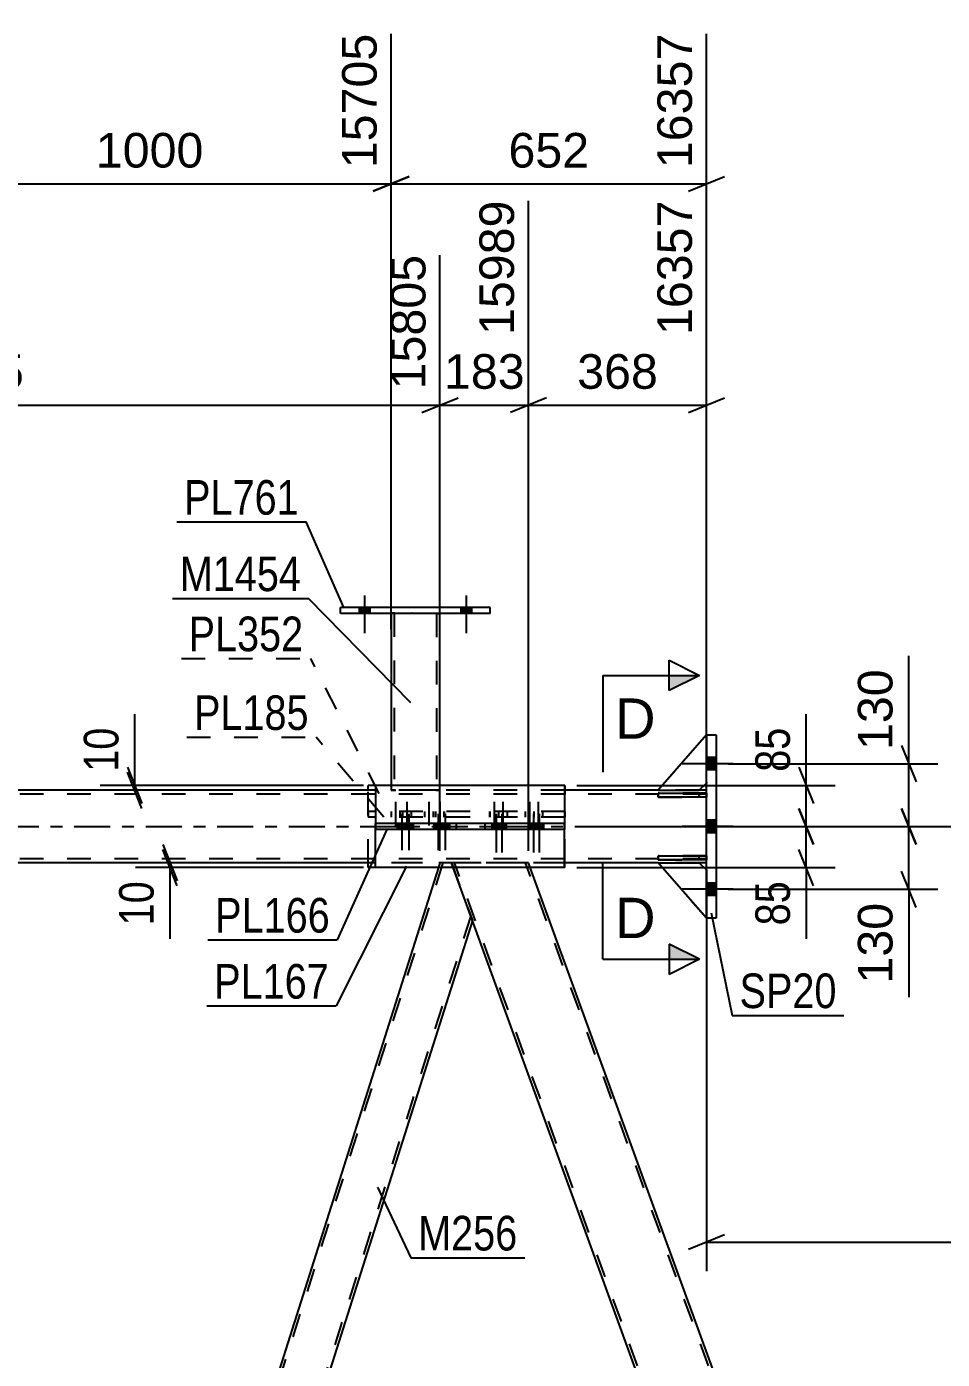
# Model space of a CAD drawing. Header units: millimetres. Extents: x -73 to 768, y -405 to 189.
# Drawn here: x 594.3 to 670.1, y -44.1 to 66.2 of the extents above; entities that cross this region are included whole.
import ezdxf

# ---------------------------------------------------------------- set-up
doc = ezdxf.new("R2010")
doc.units = ezdxf.units.MM
doc.linetypes.add('DXK_LINE_DOT2', pattern=[3.9198, 1.9599, -1.9599])
doc.linetypes.add('DXK_LINE_DOT3', pattern=[5.9187, 2.979, -0.9799, 0.9799, -0.9799])
doc.styles.add('Arial', font='ARIAL.TTF', dxfattribs={"height": 0.2})
doc.styles.add('Arial Narrow', font='ARIALN.TTF', dxfattribs={"height": 0.2})

# ---------------------------------------------------------------- blocks, each defined once
blk = doc.blocks.new('Bolt-122572935-4451 - 3735')
at = {"linetype": 'Continuous'}
for points in [[(621.81, 17.64), (622.69, 17.64), (622.69, 18.12), (621.81, 18.12)], [(630.21, 17.64), (631.09, 17.64), (631.09, 18.12), (630.21, 18.12)]]:
    blk.add_hatch(color=1, dxfattribs=at).paths.add_polyline_path(points)
at = {"color": 1, "linetype": 'Continuous'}
for p, q in [((622.25, 19.12), (622.25, 16)), ((630.65, 19.12), (630.65, 16)), ((621.81, 18.12), (621.81, 17.64)), ((622.69, 18.12), (622.69, 17.64)), ((630.21, 18.12), (630.21, 17.64)), ((631.09, 18.12), (631.09, 17.64))]:
    blk.add_line(p, q, dxfattribs=at)
blk = doc.blocks.new('Bolt-122572935-4201 - 3735')
at = {"linetype": 'Continuous'}
for points in [[(651.35, 4.68), (651.35, 5.72), (650.55, 5.72), (650.55, 4.68)], [(651.35, 4.68), (651.35, 5.72), (650.55, 5.72), (650.55, 4.68)], [(651.35, 4.68), (651.35, 5.72), (650.55, 5.72), (650.55, 4.68)], [(651.35, -0.52), (651.35, 0.52), (650.55, 0.52), (650.55, -0.52)], [(651.35, -0.52), (651.35, 0.52), (650.55, 0.52), (650.55, -0.52)], [(651.35, -5.72), (651.35, -4.68), (650.55, -4.68), (650.55, -5.72)], [(651.35, -5.72), (651.35, -4.68), (650.55, -4.68), (650.55, -5.72)], [(651.35, -5.72), (651.35, -4.68), (650.55, -4.68), (650.55, -5.72)]]:
    blk.add_hatch(color=1, dxfattribs=at).paths.add_polyline_path(points)
at = {"color": 1, "linetype": 'Continuous'}
for p, q in [((651.35, 5.72), (650.55, 5.72)), ((651.35, 5.72), (650.55, 5.72)), ((651.35, 5.72), (650.55, 5.72)), ((652.75, 5.2), (648.55, 5.2)), ((652.75, 5.2), (648.55, 5.2)), ((652.75, 5.2), (648.55, 5.2)), ((651.35, 4.68), (650.55, 4.68)), ((651.35, 4.68), (650.55, 4.68)), ((651.35, 4.68), (650.55, 4.68)), ((652.75, 0), (648.55, 0)), ((652.75, 0), (648.55, 0)), ((651.35, 0.52), (650.55, 0.52)), ((651.35, 0.52), (650.55, 0.52)), ((651.35, -0.52), (650.55, -0.52)), ((651.35, -0.52), (650.55, -0.52)), ((652.75, -5.2), (648.55, -5.2)), ((652.75, -5.2), (648.55, -5.2)), ((652.75, -5.2), (648.55, -5.2)), ((651.35, -4.68), (650.55, -4.68)), ((651.35, -4.68), (650.55, -4.68)), ((651.35, -4.68), (650.55, -4.68)), ((651.35, -5.72), (650.55, -5.72)), ((651.35, -5.72), (650.55, -5.72)), ((651.35, -5.72), (650.55, -5.72))]:
    blk.add_line(p, q, dxfattribs=at)
blk = doc.blocks.new('Part-122572935-3913 - 3735')
at = {"color": 2, "linetype": 'Continuous'}
for p, q in [((623.15, -0.24), (623.15, 0.24)), ((638.81, 0.24), (623.15, 0.24)), ((629.87, -0.24), (629.87, 0.24)), ((632.24, -0.24), (632.24, 0.24)), ((638.81, -0.24), (638.81, 0.24)), ((638.81, -0.24), (623.15, -0.24))]:
    blk.add_line(p, q, dxfattribs=at)
blk = doc.blocks.new('Part-122572935-4233 - 3735')
at = {"color": 2, "linetype": 'Continuous'}
for p, q in [((623.15, 3.4), (623.15, 0.24)), ((638.81, 3.4), (623.15, 3.4)), ((638.81, 3.4), (638.81, 0.24)), ((623.15, -3.4), (623.15, -0.24)), ((638.81, -3.4), (638.81, -0.24)), ((638.81, -3.4), (623.15, -3.4))]:
    blk.add_line(p, q, dxfattribs=at)
at = {"color": 7, "linetype": 'DXK_LINE_DOT2'}
for p, q in [((623.15, 0.24), (623.15, -0.24)), ((638.81, 0.24), (638.81, -0.24))]:
    blk.add_line(p, q, dxfattribs=at)
blk = doc.blocks.new('Bolt-122572935-4292 - 3735')
at = {"color": 1, "linetype": 'DXK_LINE_DOT2'}
for p, q in [((624.45, 1.24), (624.45, 0.76)), ((624.81, 2.04), (624.81, -0.96)), ((625.17, 1.24), (625.17, 0.76)), ((625.38, 1.24), (625.38, 0.76)), ((625.74, 2.04), (625.74, -0.96)), ((626.1, 1.24), (626.1, 0.76)), ((627.2, 1.24), (627.2, 0.76)), ((627.56, 2.04), (627.56, -0.96)), ((627.92, 1.24), (627.92, 0.76)), ((628.12, 1.24), (628.12, 0.76)), ((628.48, 2.04), (628.48, -0.96)), ((628.84, 1.24), (628.84, 0.76))]:
    blk.add_line(p, q, dxfattribs=at)
blk = doc.blocks.new('Part-122572935-4009 - 3735')
at = {"color": 2, "linetype": 'Continuous'}
for p, q in [((646.55, 2.76), (650.55, 2.76)), ((646.55, 2.44), (646.55, 2.76)), ((650.55, 2.44), (646.55, 2.44)), ((650.55, 2.76), (650.55, 2.44))]:
    blk.add_line(p, q, dxfattribs=at)
at = {"color": 7, "linetype": 'DXK_LINE_DOT2'}
blk.add_line((649.95, 2.44), (649.95, 2.76), dxfattribs=at)
blk = doc.blocks.new('Part-122572935-4010 - 3735')
at = {"color": 2, "linetype": 'Continuous'}
for p, q in [((646.55, -2.44), (650.55, -2.44)), ((646.55, -2.76), (646.55, -2.44)), ((650.55, -2.76), (646.55, -2.76)), ((650.55, -2.44), (650.55, -2.76))]:
    blk.add_line(p, q, dxfattribs=at)
at = {"color": 7, "linetype": 'DXK_LINE_DOT2'}
blk.add_line((649.95, -2.76), (649.95, -2.44), dxfattribs=at)
blk = doc.blocks.new('Part-122572935-4011 - 3735')
at = {"color": 7, "linetype": 'DXK_LINE_DOT2'}
for p, q in [((650.55, 2.76), (646.55, 2.76)), ((646.55, 2.76), (646.55, 2.44)), ((646.55, 2.44), (650.55, 2.44)), ((649.95, 2.76), (649.95, 2.44)), ((650.55, 2.44), (650.55, 2.76))]:
    blk.add_line(p, q, dxfattribs=at)
blk = doc.blocks.new('Part-122572935-4012 - 3735')
at = {"color": 7, "linetype": 'DXK_LINE_DOT2'}
for p, q in [((650.55, -2.44), (646.55, -2.44)), ((646.55, -2.44), (646.55, -2.76)), ((646.55, -2.76), (650.55, -2.76)), ((649.95, -2.76), (649.95, -2.44)), ((650.55, -2.76), (650.55, -2.44))]:
    blk.add_line(p, q, dxfattribs=at)
blk = doc.blocks.new('Part-122572935-4013 - 3735')
at = {"color": 2, "linetype": 'Continuous'}
for p, q in [((650.55, 7.6), (646.55, 3)), ((649.95, 3), (650.55, 3.6)), ((646.55, 3), (649.95, 3))]:
    blk.add_line(p, q, dxfattribs=at)
at = {"color": 7, "linetype": 'DXK_LINE_DOT2'}
blk.add_line((650.55, 7.6), (650.55, 3.6), dxfattribs=at)
blk = doc.blocks.new('Part-122572935-4014 - 3735')
at = {"color": 7, "linetype": 'DXK_LINE_DOT2'}
for p, q in [((650.55, 7.6), (646.55, 3)), ((650.55, 3.6), (650.55, 7.6)), ((649.95, 3), (650.55, 3.6)), ((646.55, 3), (649.95, 3))]:
    blk.add_line(p, q, dxfattribs=at)
blk = doc.blocks.new('Part-122572935-4357 - 3735')
at = {"color": 7, "linetype": 'DXK_LINE_DOT2'}
for p, q in [((635.82, -3), (629.44, -3)), ((629.58, -3.4), (629.44, -3)), ((673, -122), (629.69, -3)), ((678.88, -122), (635.57, -3)), ((635.97, -3.4), (635.82, -3))]:
    blk.add_line(p, q, dxfattribs=at)
at = {"color": 2, "linetype": 'Continuous'}
for p, q in [((672.6, -121.6), (629.58, -3.4)), ((678.99, -121.6), (635.97, -3.4))]:
    blk.add_line(p, q, dxfattribs=at)
blk = doc.blocks.new('Part-122572935-4037 - 3735')
at = {"color": 2, "linetype": 'Continuous'}
for p, q in [((646.55, -3), (649.95, -3)), ((650.55, -7.6), (646.55, -3)), ((649.95, -3), (650.55, -3.6))]:
    blk.add_line(p, q, dxfattribs=at)
at = {"color": 7, "linetype": 'DXK_LINE_DOT2'}
blk.add_line((650.55, -7.6), (650.55, -3.6), dxfattribs=at)
blk = doc.blocks.new('Part-122572935-4038 - 3735')
at = {"color": 7, "linetype": 'DXK_LINE_DOT2'}
for p, q in [((646.55, -3), (649.95, -3)), ((650.55, -7.6), (646.55, -3)), ((649.95, -3), (650.55, -3.6)), ((650.55, -3.6), (650.55, -7.6))]:
    blk.add_line(p, q, dxfattribs=at)
blk = doc.blocks.new('Bolt-122572935-4181 - 3735')
at = {"linetype": 'Continuous'}
for points in [[(633.51, 0.24), (632.79, 0.24), (632.79, -0.24), (633.51, -0.24)], [(633.97, 0.24), (633.25, 0.24), (633.25, -0.24), (633.97, -0.24)], [(636.6, 0.24), (635.88, 0.24), (635.88, -0.24), (636.6, -0.24)], [(637.07, 0.24), (636.35, 0.24), (636.35, -0.24), (637.07, -0.24)]]:
    blk.add_hatch(color=1, dxfattribs=at).paths.add_polyline_path(points)
at = {"color": 1, "linetype": 'Continuous'}
for p, q in [((632.79, 0.24), (632.79, -0.24)), ((633.15, 1.04), (633.15, -2.16)), ((633.25, 0.24), (633.25, -0.24)), ((633.51, 0.24), (633.51, -0.24)), ((633.61, 1.04), (633.61, -2.16)), ((633.97, 0.24), (633.97, -0.24)), ((635.88, 0.24), (635.88, -0.24)), ((636.24, 1.04), (636.24, -2.16)), ((636.35, 0.24), (636.35, -0.24)), ((636.6, 0.24), (636.6, -0.24)), ((636.71, 1.04), (636.71, -2.16)), ((637.07, 0.24), (637.07, -0.24))]:
    blk.add_line(p, q, dxfattribs=at)
blk = doc.blocks.new('Part-122572935-4435 - 3735')
at = {"color": 2, "linetype": 'Continuous'}
for p, q in [((620.25, 17.64), (620.25, 18.12)), ((632.65, 18.12), (620.25, 18.12)), ((632.65, 17.64), (632.65, 18.12)), ((632.65, 17.64), (620.25, 17.64))]:
    blk.add_line(p, q, dxfattribs=at)
blk = doc.blocks.new('Part-122572935-4457 - 3735')
at = {"color": 7, "linetype": 'DXK_LINE_DOT2'}
for p, q in [((638.84, 1.24), (622.55, 1.24)), ((622.55, 1.24), (622.55, 0.76)), ((628.81, 1.24), (628.81, 0.76)), ((632.63, 0.76), (632.63, 1.24)), ((638.84, 1.24), (638.84, 0.76)), ((638.84, 0.76), (622.55, 0.76))]:
    blk.add_line(p, q, dxfattribs=at)
blk = doc.blocks.new('Bolt-122572935-4182 - 3735')
at = {"linetype": 'Continuous'}
for points in [[(625.68, 0.24), (624.96, 0.24), (624.96, -0.24), (625.68, -0.24)], [(626.28, 0.24), (625.56, 0.24), (625.56, -0.24), (626.28, -0.24)], [(628.69, 0.24), (627.97, 0.24), (627.97, -0.24), (628.69, -0.24)], [(629.29, 0.24), (628.57, 0.24), (628.57, -0.24), (629.29, -0.24)]]:
    blk.add_hatch(color=1, dxfattribs=at).paths.add_polyline_path(points)
at = {"color": 1, "linetype": 'Continuous'}
for p, q in [((624.96, 0.24), (624.96, -0.24)), ((625.32, 1.04), (625.32, -1.96)), ((625.56, 0.24), (625.56, -0.24)), ((625.68, 0.24), (625.68, -0.24)), ((625.92, 1.04), (625.92, -1.96)), ((626.28, 0.24), (626.28, -0.24)), ((627.97, 0.24), (627.97, -0.24)), ((628.33, 1.04), (628.33, -1.96)), ((628.57, 0.24), (628.57, -0.24)), ((628.69, 0.24), (628.69, -0.24)), ((628.93, 1.04), (628.93, -1.96)), ((629.29, 0.24), (629.29, -0.24))]:
    blk.add_line(p, q, dxfattribs=at)
blk = doc.blocks.new('Part-122572935-4217 - 3735')
at = {"color": 7, "linetype": 'DXK_LINE_DOT2'}
for p, q in [((650.55, 2.68), (12.26, 2.68)), ((638.81, 3), (623.15, 3)), ((649.95, 3), (646.55, 3)), ((650.55, -3), (650.55, 3)), ((650.55, -2.68), (12.26, -2.68)), ((649.95, -3), (27.67, -3)), ((638.81, -3), (623.15, -3)), ((649.95, -3), (646.55, -3))]:
    blk.add_line(p, q, dxfattribs=at)
at = {"color": 2, "linetype": 'Continuous'}
for p, q in [((623.15, 3), (554.33, 3)), ((646.55, 3), (638.81, 3)), ((650.55, 3), (649.95, 3)), ((623.15, -3), (554.33, -3)), ((646.55, -3), (638.81, -3)), ((650.55, -3), (649.95, -3))]:
    blk.add_line(p, q, dxfattribs=at)
at = {"color": 7, "linetype": 'DXK_LINE_DOT3'}
blk.add_line((12.26, 0), (660.55, 0), dxfattribs=at)
blk = doc.blocks.new('Part-122572935-4372 - 3735')
at = {"color": 2, "linetype": 'Continuous'}
for p, q in [((650.55, -7.6), (650.55, 7.6)), ((650.55, 7.6), (651.35, 7.6)), ((651.35, 7.6), (651.35, -7.6)), ((651.35, -7.6), (650.55, -7.6))]:
    blk.add_line(p, q, dxfattribs=at)
blk = doc.blocks.new('Part-122572935-4248 - 3735')
at = {"color": 7, "linetype": 'DXK_LINE_DOT2'}
for p, q in [((628.74, -3), (592.4, -117.6)), ((628.49, -3), (628.36, -3.4)), ((629.44, -3), (628.49, -3)), ((629.44, -3), (631.17, -7.77)), ((631.04, -7.4), (594.7, -122))]:
    blk.add_line(p, q, dxfattribs=at)
at = {"color": 2, "linetype": 'Continuous'}
for p, q in [((628.36, -3.4), (592.26, -117.23)), ((631.17, -7.77), (595.08, -121.6))]:
    blk.add_line(p, q, dxfattribs=at)
blk = doc.blocks.new('Bolt-122572935-4291 - 3735')
at = {"linetype": 'Continuous'}
for points in [[(621.81, 17.64), (622.69, 17.64), (622.69, 18.12), (621.81, 18.12)], [(630.21, 17.64), (631.09, 17.64), (631.09, 18.12), (630.21, 18.12)]]:
    blk.add_hatch(color=1, dxfattribs=at).paths.add_polyline_path(points)
at = {"color": 1, "linetype": 'Continuous'}
for p, q in [((622.25, 19.12), (622.25, 16)), ((630.65, 19.12), (630.65, 16)), ((621.81, 18.12), (621.81, 17.64)), ((622.69, 18.12), (622.69, 17.64)), ((630.21, 18.12), (630.21, 17.64)), ((631.09, 18.12), (631.09, 17.64))]:
    blk.add_line(p, q, dxfattribs=at)
blk = doc.blocks.new('Part-122572935-4440 - 3735')
at = {"color": 7, "linetype": 'DXK_LINE_DOT2'}
for p, q in [((624.45, 17.65), (624.45, 17.65)), ((624.45, 17.65), (624.45, 17.64)), ((624.45, 17.64), (624.45, 17.65)), ((624.49, 17.65), (624.45, 17.65)), ((624.45, 17.65), (624.49, 17.65)), ((624.59, 17.65), (624.49, 17.65)), ((624.49, 17.65), (624.59, 17.65)), ((624.75, 17.65), (624.59, 17.65)), ((624.59, 17.65), (624.75, 17.65)), ((624.69, 17.65), (624.69, 17.65)), ((624.69, 17.65), (624.69, 3)), ((624.71, 17.65), (624.69, 17.65)), ((624.69, 17.65), (624.71, 17.65)), ((624.76, 17.65), (624.71, 17.65)), ((624.71, 17.65), (624.76, 17.65)), ((628.16, 17.64), (624.75, 17.65)), ((628.16, 17.64), (624.75, 17.65)), ((628.06, 17.64), (624.76, 17.65)), ((624.76, 17.65), (624.84, 17.65)), ((628.14, 17.64), (624.84, 17.65)), ((628.14, 17.64), (628.06, 17.64)), ((628.19, 17.64), (628.14, 17.64)), ((628.14, 17.64), (628.19, 17.64)), ((628.16, 17.64), (628.31, 17.64)), ((628.31, 17.64), (628.16, 17.64)), ((628.21, 17.64), (628.19, 17.64)), ((628.19, 17.64), (628.21, 17.64)), ((628.21, 17.64), (628.21, 17.64)), ((628.21, 17.64), (628.21, 3)), ((628.31, 17.64), (628.42, 17.64)), ((628.42, 17.64), (628.31, 17.64)), ((628.42, 17.64), (628.45, 17.64)), ((628.45, 17.64), (628.42, 17.64)), ((628.45, 17.64), (628.45, 17.64)), ((628.45, 17.64), (628.45, 17.64)), ((628.45, 17.64), (628.45, 17.64)), ((624.45, 3.4), (624.45, 3)), ((628.45, 3.4), (628.45, 3)), ((624.48, 3), (624.45, 3)), ((624.45, 3), (624.48, 3)), ((624.59, 3), (624.48, 3)), ((624.48, 3), (624.59, 3)), ((624.74, 3), (624.59, 3)), ((624.59, 3), (624.74, 3)), ((624.71, 3), (624.69, 3)), ((624.69, 3), (624.71, 3)), ((624.76, 3), (624.71, 3)), ((624.71, 3), (624.76, 3)), ((628.15, 3), (624.74, 3)), ((628.15, 3), (624.74, 3)), ((628.06, 3), (624.76, 3)), ((624.76, 3), (624.84, 3)), ((628.14, 3), (624.84, 3)), ((628.14, 3), (628.06, 3)), ((628.19, 3), (628.14, 3)), ((628.14, 3), (628.19, 3)), ((628.15, 3), (628.31, 3)), ((628.31, 3), (628.15, 3)), ((628.21, 3), (628.19, 3)), ((628.19, 3), (628.21, 3)), ((628.31, 3), (628.41, 3)), ((628.41, 3), (628.31, 3)), ((628.41, 3), (628.45, 3)), ((628.45, 3), (628.41, 3))]:
    blk.add_line(p, q, dxfattribs=at)
at = {"color": 2, "linetype": 'Continuous'}
for p, q in [((624.45, 17.64), (624.45, 3.4)), ((628.45, 17.64), (628.45, 3.4))]:
    blk.add_line(p, q, dxfattribs=at)
blk = doc.blocks.new('Part-122572935-4462 - 3735')
at = {"color": 2, "linetype": 'Continuous'}
for p, q in [((622.55, 3), (622.55, 3.4)), ((623.15, 3.4), (622.55, 3.4)), ((638.81, 3.4), (638.84, 3.4)), ((638.84, 3.4), (638.84, 3)), ((622.55, -3.4), (622.55, -3)), ((638.84, -3.4), (638.84, -3)), ((628.36, -3.4), (622.55, -3.4)), ((638.84, -3.4), (635.97, -3.4))]:
    blk.add_line(p, q, dxfattribs=at)
at = {"color": 7, "linetype": 'DXK_LINE_DOT2'}
for p, q in [((638.84, 3.4), (623.15, 3.4)), ((622.55, -3), (622.55, 3)), ((638.84, 3), (638.84, 2.66)), ((638.84, 2.66), (638.84, 2.68)), ((638.84, -3), (638.84, 2.66)), ((635.97, -3.4), (628.36, -3.4))]:
    blk.add_line(p, q, dxfattribs=at)
blk = doc.blocks.new('Bolt-122572935-4463 - 3735')
at = {"color": 1, "linetype": 'DXK_LINE_DOT2'}
for p, q in [((632.61, 1.24), (632.61, 0.76)), ((632.97, 2.04), (632.97, -0.96)), ((633.33, 1.24), (633.33, 0.76)), ((633.34, 1.24), (633.34, 0.76)), ((633.7, 2.04), (633.7, -0.96)), ((634.06, 1.24), (634.06, 0.76)), ((635.53, 1.24), (635.53, 0.76)), ((635.89, 2.04), (635.89, -0.96)), ((636.25, 1.24), (636.25, 0.76)), ((636.27, 1.24), (636.27, 0.76)), ((636.63, 2.04), (636.63, -0.96)), ((636.99, 1.24), (636.99, 0.76))]:
    blk.add_line(p, q, dxfattribs=at)
blk = doc.blocks.new('StraightDimension-122572935-20651 - 3735')
at = {"color": 7, "linetype": 'Continuous'}
for p, q in [((658.81, 3.4), (658.81, 9.31)), ((658.81, 3.4), (658.81, 9.31)), ((658.21, 4.9), (659.41, 1.9)), ((639.81, 3.4), (661.21, 3.4)), ((658.81, 0), (658.81, 3.4)), ((659.41, -1.5), (658.21, 1.5)), ((639.81, 0), (661.21, 0))]:
    blk.add_line(p, q, dxfattribs=at)
at = {"color": 0}
blk.add_wipeout([(658.06, 8.78), (653.86, 8.78), (653.86, 3.93), (658.06, 3.93)], dxfattribs=at)
at = {"color": 3, "style": 'Arial Narrow'}
blk.add_text('85', height=2.863, rotation=90.0002, dxfattribs=at).set_placement((657.46, 4.53))
blk = doc.blocks.new('StraightDimension-122572935-5617 - 3735')
at = {"color": 7, "linetype": 'Continuous'}
for p, q in [((635.82, -2), (635.82, 51.79)), ((628.49, -2), (628.49, 47.29)), ((626.99, 34.28), (629.99, 35.48)), ((637.32, 35.48), (634.32, 34.28)), ((628.49, 34.88), (635.82, 34.88))]:
    blk.add_line(p, q, dxfattribs=at)
at = {"color": 0}
blk.add_wipeout([(636.09, 35.63), (636.09, 39.83), (628.22, 39.83), (628.22, 35.63)], dxfattribs=at)
at = {"color": 3, "style": 'Arial'}
blk.add_text('183', height=2.865, dxfattribs=at).set_placement((628.82, 36.23))
at = {"color": 0, "linetype": 'Continuous'}
blk.add_wipeout([(635.22, 52.39), (631.02, 52.39), (631.02, 40.08), (635.22, 40.08)], dxfattribs=at)
at = {"color": 3, "linetype": 'Continuous', "style": 'Arial'}
blk.add_text('15989', height=2.865, rotation=90.0002, dxfattribs=at).set_placement((634.62, 40.68))
blk = doc.blocks.new('StraightDimension-122572935-4988 - 3735')
at = {"color": 7, "linetype": 'Continuous'}
blk.add_line((652.35, 0), (722.51, 0), dxfattribs=at)
blk = doc.blocks.new('StraightDimension-122572935-10960 - 3735')
at = {"color": 7, "linetype": 'Continuous'}
for p, q in [((624.45, 16.33), (624.45, 65.6)), ((650.55, 4), (650.55, 65.6)), ((625.95, 53.79), (622.95, 52.59)), ((624.45, 53.19), (650.55, 53.19)), ((649.05, 52.59), (652.05, 53.79))]:
    blk.add_line(p, q, dxfattribs=at)
at = {"color": 0}
blk.add_wipeout([(641.43, 53.94), (641.43, 58.14), (633.56, 58.14), (633.56, 53.94)], dxfattribs=at)
at = {"color": 3, "style": 'Arial'}
blk.add_text('652', height=2.865, dxfattribs=at).set_placement((634.16, 54.54))
at = {"color": 0, "linetype": 'Continuous'}
blk.add_wipeout([(649.95, 66.2), (645.75, 66.2), (645.75, 53.89), (649.95, 53.89)], dxfattribs=at)
at = {"color": 3, "linetype": 'Continuous', "style": 'Arial'}
blk.add_text('16357', height=2.865, rotation=90.0002, dxfattribs=at).set_placement((649.35, 54.49))
blk = doc.blocks.new('StraightDimension-122572935-5732 - 3735')
at = {"color": 7, "linetype": 'Continuous'}
for p, q in [((650.55, -4), (650.55, -36.81)), ((652.05, -33.81), (649.05, -35.01)), ((650.55, -34.41), (704.4, -34.41))]:
    blk.add_line(p, q, dxfattribs=at)
blk = doc.blocks.new('StraightDimension-122572935-5350 - 3735')
at = {"color": 7, "linetype": 'Continuous'}
for p, q in [((550.69, -2), (550.69, 51.79)), ((628.49, -2), (628.49, 47.29)), ((552.19, 35.48), (549.19, 34.28)), ((626.99, 34.28), (629.99, 35.48)), ((550.69, 34.88), (628.49, 34.88))]:
    blk.add_line(p, q, dxfattribs=at)
at = {"color": 0}
blk.add_wipeout([(594.63, 35.63), (594.63, 39.83), (584.54, 39.83), (584.54, 35.63)], dxfattribs=at)
at = {"color": 3, "style": 'Arial'}
blk.add_text('1945', height=2.865, dxfattribs=at).set_placement((585.14, 36.23))
at = {"color": 0, "linetype": 'Continuous'}
blk.add_wipeout([(627.89, 47.89), (623.69, 47.89), (623.69, 35.58), (627.89, 35.58)], dxfattribs=at)
at = {"color": 3, "linetype": 'Continuous', "style": 'Arial'}
blk.add_text('15805', height=2.865, rotation=90.0002, dxfattribs=at).set_placement((627.29, 36.18))
blk = doc.blocks.new('StraightDimension-122572935-20652 - 3735')
at = {"color": 7, "linetype": 'Continuous'}
for p, q in [((658.21, 1.5), (659.41, -1.5)), ((639.81, 0), (661.21, 0)), ((658.81, -3.4), (658.81, 0)), ((659.41, -4.9), (658.21, -1.9)), ((639.81, -3.4), (661.21, -3.4)), ((658.81, -3.4), (658.81, -9.31)), ((658.81, -3.4), (658.81, -9.31))]:
    blk.add_line(p, q, dxfattribs=at)
at = {"color": 0}
blk.add_wipeout([(658.06, -3.92), (653.86, -3.92), (653.86, -8.78), (658.06, -8.78)], dxfattribs=at)
at = {"color": 3, "style": 'Arial Narrow'}
blk.add_text('85', height=2.863, rotation=90.0002, dxfattribs=at).set_placement((657.46, -8.18))
blk = doc.blocks.new('StraightDimension-122572935-5605 - 3735')
at = {"color": 7, "linetype": 'Continuous'}
for p, q in [((635.82, -2), (635.82, 51.79)), ((650.55, 4), (650.55, 51.79)), ((637.32, 35.48), (634.32, 34.28)), ((649.05, 34.28), (652.05, 35.48)), ((635.82, 34.88), (650.55, 34.88))]:
    blk.add_line(p, q, dxfattribs=at)
at = {"color": 0}
blk.add_wipeout([(647.12, 35.63), (647.12, 39.83), (639.25, 39.83), (639.25, 35.63)], dxfattribs=at)
at = {"color": 3, "style": 'Arial'}
blk.add_text('368', height=2.865, dxfattribs=at).set_placement((639.85, 36.23))
at = {"color": 0, "linetype": 'Continuous'}
blk.add_wipeout([(649.95, 52.39), (645.75, 52.39), (645.75, 40.08), (649.95, 40.08)], dxfattribs=at)
at = {"color": 3, "linetype": 'Continuous', "style": 'Arial'}
blk.add_text('16357', height=2.865, rotation=90.0002, dxfattribs=at).set_placement((649.35, 40.68))
blk = doc.blocks.new('StraightDimension-122572935-5676 - 3735')
at = {"color": 7, "linetype": 'Continuous'}
for p, q in [((666.7, 1.5), (667.9, -1.5)), ((652.35, 0), (669.7, 0)), ((667.3, -5.2), (667.3, 0)), ((667.9, -6.7), (666.7, -3.7)), ((652.35, -5.2), (669.7, -5.2)), ((667.3, -5.2), (667.3, -14.12)), ((667.3, -5.2), (667.3, -14.12))]:
    blk.add_line(p, q, dxfattribs=at)
at = {"color": 0}
blk.add_wipeout([(666.55, -5.73), (662.35, -5.73), (662.35, -13.6), (666.55, -13.6)], dxfattribs=at)
at = {"color": 3, "style": 'Arial'}
blk.add_text('130', height=2.865, rotation=90.0002, dxfattribs=at).set_placement((665.95, -13))
blk = doc.blocks.new('StraightDimension-122572935-5684 - 3735')
at = {"color": 7, "linetype": 'Continuous'}
for p, q in [((667.3, 5.2), (667.3, 14.12)), ((667.3, 5.2), (667.3, 14.12)), ((666.7, 6.7), (667.9, 3.7)), ((652.35, 5.2), (669.7, 5.2)), ((667.3, 0), (667.3, 5.2)), ((667.9, -1.5), (666.7, 1.5)), ((652.35, 0), (669.7, 0))]:
    blk.add_line(p, q, dxfattribs=at)
at = {"color": 0}
blk.add_wipeout([(666.55, 13.6), (662.35, 13.6), (662.35, 5.72), (666.55, 5.72)], dxfattribs=at)
at = {"color": 3, "style": 'Arial'}
blk.add_text('130', height=2.865, rotation=90.0002, dxfattribs=at).set_placement((665.95, 6.33))
blk = doc.blocks.new('StraightDimension-122572935-10961 - 3735')
at = {"color": 7, "linetype": 'Continuous'}
for p, q in [((584.45, 16.33), (584.45, 65.6)), ((624.45, 16.33), (624.45, 65.6)), ((585.95, 53.79), (582.95, 52.59)), ((584.45, 53.19), (624.45, 53.19)), ((622.95, 52.59), (625.95, 53.79))]:
    blk.add_line(p, q, dxfattribs=at)
at = {"color": 0}
blk.add_wipeout([(609.5, 53.94), (609.5, 58.14), (599.4, 58.14), (599.4, 53.94)], dxfattribs=at)
at = {"color": 3, "style": 'Arial'}
blk.add_text('1000', height=2.865, dxfattribs=at).set_placement((600, 54.54))
at = {"color": 0, "linetype": 'Continuous'}
blk.add_wipeout([(623.85, 66.2), (619.65, 66.2), (619.65, 53.89), (623.85, 53.89)], dxfattribs=at)
at = {"color": 3, "linetype": 'Continuous', "style": 'Arial'}
blk.add_text('15705', height=2.865, rotation=90.0002, dxfattribs=at).set_placement((623.25, 54.49))
blk = doc.blocks.new('StraightDimension-122572935-20569 - 3735')
at = {"color": 7, "linetype": 'Continuous'}
for p, q in [((605.54, -1.5), (606.74, -4.5)), ((606.74, -4.9), (605.54, -1.9)), ((622.15, -3), (603.29, -3)), ((606.14, -3.4), (606.14, -3)), ((622.15, -3.4), (603.29, -3.4)), ((606.14, -3.4), (606.14, -9.31)), ((606.14, -3.4), (606.14, -9.31))]:
    blk.add_line(p, q, dxfattribs=at)
at = {"color": 0}
blk.add_wipeout([(605.39, -3.92), (601.19, -3.92), (601.19, -8.78), (605.39, -8.78)], dxfattribs=at)
at = {"color": 3, "style": 'Arial Narrow'}
blk.add_text('10', height=2.863, rotation=90.0002, dxfattribs=at).set_placement((604.79, -8.18))
blk = doc.blocks.new('StraightDimension-122572935-20586 - 3735')
at = {"color": 7, "linetype": 'Continuous'}
for p, q in [((603.22, 3.4), (603.22, 9.31)), ((603.22, 3.4), (603.22, 9.31)), ((602.62, 4.9), (603.82, 1.9)), ((603.82, 1.5), (602.62, 4.5)), ((622.15, 3.4), (600.37, 3.4)), ((603.22, 3), (603.22, 3.4)), ((622.15, 3), (600.37, 3))]:
    blk.add_line(p, q, dxfattribs=at)
at = {"color": 0}
blk.add_wipeout([(602.47, 8.78), (598.27, 8.78), (598.27, 3.93), (602.47, 3.93)], dxfattribs=at)
at = {"color": 3, "style": 'Arial Narrow'}
blk.add_text('10', height=2.863, rotation=90.0002, dxfattribs=at).set_placement((601.87, 4.53))
blk = doc.blocks.new('Mark-122572935-3909 - 3735')
at = {"color": 30, "linetype": 'Continuous'}
for p in [(624.08, -0.24), (609.28, -9.38)]:
    blk.add_line(p, (619.98, -9.38), dxfattribs=at)
at = {"color": 0}
blk.add_wipeout([(619.38, -8.78), (619.38, -5.78), (609.88, -5.78), (609.88, -8.78)], dxfattribs=at)
blk.add_wipeout([(619.38, -8.78), (619.38, -5.78), (609.88, -5.78), (609.88, -8.78)], dxfattribs=at)
at = {"color": 3, "style": 'Arial Narrow'}
blk.add_text('PL166', height=2.863, dxfattribs=at).set_placement((609.88, -8.78))
blk = doc.blocks.new('Mark-122572935-4436 - 3735')
at = {"color": 30, "linetype": 'Continuous'}
for p in [(606.35, 18.88), (626.07, 10.25)]:
    blk.add_line(p, (617.6, 18.88), dxfattribs=at)
at = {"color": 0}
blk.add_wipeout([(617, 19.48), (617, 22.48), (606.95, 22.48), (606.95, 19.48)], dxfattribs=at)
blk.add_wipeout([(617, 19.48), (617, 22.48), (606.95, 22.48), (606.95, 19.48)], dxfattribs=at)
at = {"color": 3, "style": 'Arial Narrow'}
blk.add_text('M1454', height=2.863, dxfattribs=at).set_placement((606.95, 19.48))
blk = doc.blocks.new('Mark-122572935-4229 - 3735')
at = {"color": 30, "linetype": 'Continuous'}
for p in [(625.73, -3.27), (609.2, -14.85)]:
    blk.add_line(p, (619.9, -14.85), dxfattribs=at)
at = {"color": 0}
blk.add_wipeout([(619.3, -14.25), (619.3, -11.25), (609.8, -11.25), (609.8, -14.25)], dxfattribs=at)
blk.add_wipeout([(619.3, -14.25), (619.3, -11.25), (609.8, -11.25), (609.8, -14.25)], dxfattribs=at)
at = {"color": 3, "style": 'Arial Narrow'}
blk.add_text('PL167', height=2.863, dxfattribs=at).set_placement((609.8, -14.25))
blk = doc.blocks.new('Mark-122572935-4244 - 3735')
at = {"color": 30, "linetype": 'Continuous'}
for p, q in [((623.32, -29.86), (626.08, -35.69)), ((626.08, -35.69), (635.51, -35.69))]:
    blk.add_line(p, q, dxfattribs=at)
at = {"color": 0}
blk.add_wipeout([(634.91, -35.09), (634.91, -32.09), (626.68, -32.09), (626.68, -35.09)], dxfattribs=at)
blk.add_wipeout([(634.91, -35.09), (634.91, -32.09), (626.68, -32.09), (626.68, -35.09)], dxfattribs=at)
at = {"color": 3, "style": 'Arial Narrow'}
blk.add_text('M256', height=2.863, dxfattribs=at).set_placement((626.68, -35.09))
blk = doc.blocks.new('Mark-122572935-4368 - 3735')
at = {"color": 30, "linetype": 'Continuous'}
for p, q in [((650.94, -7.15), (652.69, -15.63)), ((652.69, -15.63), (661.93, -15.63))]:
    blk.add_line(p, q, dxfattribs=at)
at = {"color": 0}
blk.add_wipeout([(661.33, -15.03), (661.33, -12.03), (653.29, -12.03), (653.29, -15.03)], dxfattribs=at)
blk.add_wipeout([(661.33, -15.03), (661.33, -12.03), (653.29, -12.03), (653.29, -15.03)], dxfattribs=at)
at = {"color": 3, "style": 'Arial Narrow'}
blk.add_text('SP20', height=2.863, dxfattribs=at).set_placement((653.29, -15.03))
blk = doc.blocks.new('Mark-122572935-4431 - 3735')
at = {"color": 30, "linetype": 'Continuous'}
for p in [(606.71, 25.21), (620.54, 18.12)]:
    blk.add_line(p, (617.41, 25.21), dxfattribs=at)
at = {"color": 0}
blk.add_wipeout([(616.81, 25.81), (616.81, 28.81), (607.31, 28.81), (607.31, 25.81)], dxfattribs=at)
blk.add_wipeout([(616.81, 25.81), (616.81, 28.81), (607.31, 28.81), (607.31, 25.81)], dxfattribs=at)
at = {"color": 3, "style": 'Arial Narrow'}
blk.add_text('PL761', height=2.863, dxfattribs=at).set_placement((607.31, 25.81))
blk = doc.blocks.new('Mark-122572935-4453 - 3735')
at = {"color": 30, "linetype": 'DXK_LINE_DOT2'}
for p in [(607.53, 7.39), (623.83, 0.76)]:
    blk.add_line(p, (618.23, 7.39), dxfattribs=at)
at = {"color": 0}
blk.add_wipeout([(617.63, 7.99), (617.63, 10.99), (608.13, 10.99), (608.13, 7.99)], dxfattribs=at)
blk.add_wipeout([(617.63, 7.99), (617.63, 10.99), (608.13, 10.99), (608.13, 7.99)], dxfattribs=at)
at = {"color": 3, "style": 'Arial Narrow'}
blk.add_text('PL185', height=2.863, dxfattribs=at).set_placement((608.13, 7.99))
blk = doc.blocks.new('Mark-122572935-4458 - 3735')
at = {"color": 30, "linetype": 'DXK_LINE_DOT2'}
for p in [(607.08, 13.91), (623.46, 2.73)]:
    blk.add_line(p, (617.79, 13.91), dxfattribs=at)
at = {"color": 0}
blk.add_wipeout([(617.19, 14.51), (617.19, 17.51), (607.68, 17.51), (607.68, 14.51)], dxfattribs=at)
blk.add_wipeout([(617.19, 14.51), (617.19, 17.51), (607.68, 17.51), (607.68, 14.51)], dxfattribs=at)
at = {"color": 3, "style": 'Arial Narrow'}
blk.add_text('PL352', height=2.863, dxfattribs=at).set_placement((607.68, 14.51))
blk = doc.blocks.new('SectionMark-122572935-5810 - 3735')
at = {"linetype": 'Continuous'}
for points in [[(647.47, 11.26), (647.47, 12.51), (649.97, 12.51)], [(647.47, -10.99), (647.47, -9.74), (649.97, -10.99)]]:
    blk.add_hatch(color=6, dxfattribs=at).paths.add_polyline_path(points)
at = {"color": 6, "linetype": 'Continuous'}
for p, q in [((647.47, 11.26), (647.47, 13.76)), ((647.47, 13.76), (649.97, 12.51)), ((641.97, 12.51), (641.97, 4.51)), ((641.97, 12.51), (649.97, 12.51)), ((649.97, 12.51), (647.47, 11.26)), ((641.97, -10.99), (641.97, -2.99)), ((649.97, -10.99), (647.47, -9.74)), ((647.47, -9.74), (647.47, -12.24)), ((641.97, -10.99), (649.97, -10.99)), ((649.97, -10.99), (647.47, -12.24))]:
    blk.add_line(p, q, dxfattribs=at)
at = {"color": 0, "linetype": 'Continuous'}
for points in [[(646.34, 7.26), (646.34, 10.76), (642.97, 10.76), (642.97, 7.26)], [(646.34, -9.24), (646.34, -5.74), (642.97, -5.74), (642.97, -9.24)]]:
    blk.add_wipeout(points, dxfattribs=at)
at = {"color": 3, "linetype": 'Continuous', "style": 'Arial'}
for p in [(642.97, 7.26), (642.97, -9.24)]:
    blk.add_text('D', height=3.34, dxfattribs=at).set_placement(p)

msp = doc.modelspace()

# ---------------------------------------------------------------- block references
for name in ['Bolt-122572935-4451 - 3735', 'Bolt-122572935-4291 - 3735', 'Part-122572935-4435 - 3735', 'Part-122572935-4440 - 3735', 'Part-122572935-4013 - 3735', 'Part-122572935-4014 - 3735', 'Part-122572935-4372 - 3735', 'Bolt-122572935-4201 - 3735', 'Part-122572935-4462 - 3735', 'Part-122572935-4233 - 3735', 'Part-122572935-4217 - 3735', 'Part-122572935-4009 - 3735', 'Part-122572935-4011 - 3735', 'Part-122572935-4457 - 3735', 'Bolt-122572935-4292 - 3735', 'Bolt-122572935-4463 - 3735', 'Part-122572935-3913 - 3735', 'Bolt-122572935-4182 - 3735', 'Bolt-122572935-4181 - 3735', 'Part-122572935-4248 - 3735', 'Part-122572935-4357 - 3735', 'Part-122572935-4010 - 3735', 'Part-122572935-4012 - 3735', 'Part-122572935-4037 - 3735', 'Part-122572935-4038 - 3735']:
    msp.add_blockref(name, (0, 0))

# ---------------------------------------------------------------- next in the draw order: block references
for name in ['StraightDimension-122572935-5617 - 3735', 'StraightDimension-122572935-20651 - 3735', 'Mark-122572935-4244 - 3735']:
    msp.add_blockref(name, (0, 0))

# ---------------------------------------------------------------- next in the draw order: block references
for name in ['StraightDimension-122572935-10960 - 3735', 'StraightDimension-122572935-4988 - 3735']:
    msp.add_blockref(name, (0, 0))

# ---------------------------------------------------------------- next in the draw order: block references
for name in ['StraightDimension-122572935-5350 - 3735', 'StraightDimension-122572935-5732 - 3735']:
    msp.add_blockref(name, (0, 0))

# ---------------------------------------------------------------- next in the draw order: block references
for name in ['StraightDimension-122572935-10961 - 3735', 'StraightDimension-122572935-20586 - 3735', 'StraightDimension-122572935-20652 - 3735', 'StraightDimension-122572935-20569 - 3735']:
    msp.add_blockref(name, (0, 0))

# ---------------------------------------------------------------- next in the draw order: block references
for name in ['StraightDimension-122572935-5605 - 3735', 'Mark-122572935-4436 - 3735', 'Mark-122572935-3909 - 3735']:
    msp.add_blockref(name, (0, 0))

# ---------------------------------------------------------------- next in the draw order: block references
for name in ['Mark-122572935-4431 - 3735', 'SectionMark-122572935-5810 - 3735', 'Mark-122572935-4453 - 3735', 'StraightDimension-122572935-5676 - 3735', 'Mark-122572935-4229 - 3735']:
    msp.add_blockref(name, (0, 0))

# ---------------------------------------------------------------- next in the draw order: block references
for name in ['Mark-122572935-4458 - 3735', 'StraightDimension-122572935-5684 - 3735', 'Mark-122572935-4368 - 3735']:
    msp.add_blockref(name, (0, 0))

doc.saveas('drawing.dxf')
